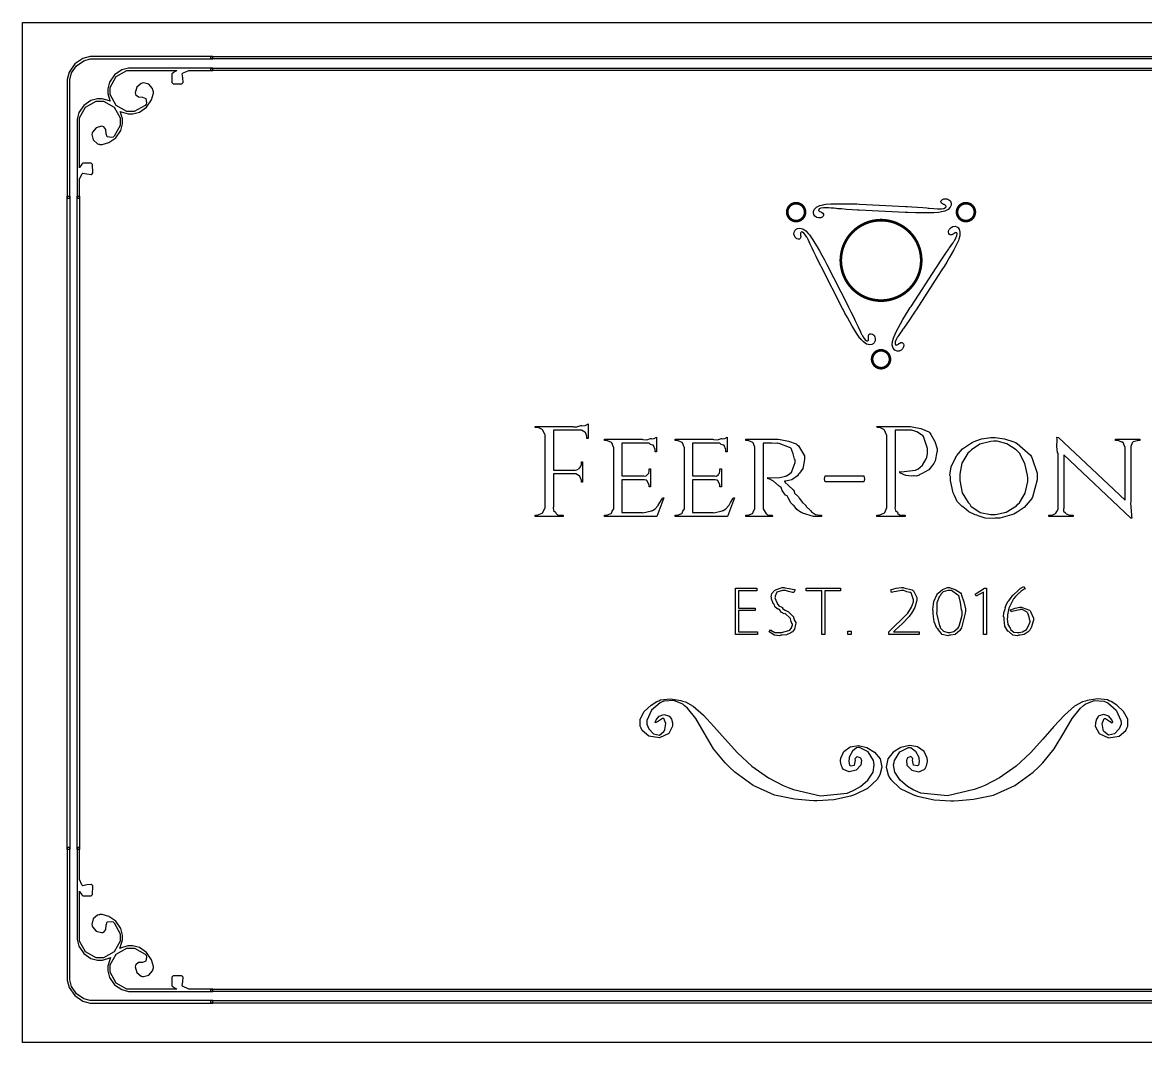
# Model space of a CAD drawing. Extents: x 0 to 3.35, y 0 to 1.99.
# Drawn here: x 0 to 2.182, y 0.005 to 1.986 of the extents above; entities that cross this region are included whole.
import ezdxf

# ---------------------------------------------------------------- set-up
doc = ezdxf.new("R2010")
doc.units = 0
doc.header["$MEASUREMENT"] = 0

# ---------------------------------------------------------------- blocks, each defined once
blk = doc.blocks.new('89OriginalLogo')
at = {"color": 0}
for points in [[(1.21501, 6.77783, 0.104166, 0.104166, 0), (1.21501, 6.76036, 0.104166, 0.104166, 0), (1.20795, 6.7079, 0.104166, 0.104166, 0), (1.18777, 6.64268, 0.104166, 0.104166, 0), (1.15582, 6.58365, 0.104166, 0.104166, 0), (1.1135, 6.53222, 0.104166, 0.104166, 0), (1.06223, 6.48981, 0.104166, 0.104166, 0), (1.00331, 6.45768, 0.104166, 0.104166, 0), (0.938206, 6.43744, 0.104166, 0.104166, 0), (0.885796, 6.43033, 0.104166, 0.104166, 0), (0.868326, 6.43033, 0.104166, 0.104166, 0), (0.850803, 6.43033, 0.104166, 0.104166, 0), (0.79834, 6.43744, 0.104166, 0.104166, 0), (0.733128, 6.45768, 0.104166, 0.104166, 0), (0.6741, 6.48981, 0.104166, 0.104166, 0), (0.622667, 6.53222, 0.104166, 0.104166, 0), (0.58024, 6.58365, 0.104166, 0.104166, 0), (0.548122, 6.64268, 0.104166, 0.104166, 0), (0.527886, 6.7079, 0.104166, 0.104166, 0), (0.520833, 6.76036, 0.104166, 0.104166, 0), (0.520833, 6.77783, 0.104166, 0.104166, 0), (0.520833, 6.79536, 0.104166, 0.104166, 0), (0.527886, 6.84782, 0.104166, 0.104166, 0), (0.548122, 6.91297, 0.104166, 0.104166, 0), (0.58024, 6.972, 0.104166, 0.104166, 0), (0.622667, 7.02344, 0.104166, 0.104166, 0), (0.6741, 7.06592, 0.104166, 0.104166, 0), (0.733128, 7.09799, 0.104166, 0.104166, 0), (0.79834, 7.11828, 0.104166, 0.104166, 0), (0.850803, 7.12532, 0.104166, 0.104166, 0), (0.868326, 7.12532, 0.104166, 0.104166, 0), (0.885796, 7.12532, 0.104166, 0.104166, 0), (0.938206, 7.11828, 0.104166, 0.104166, 0), (1.00331, 7.09799, 0.104166, 0.104166, 0), (1.06223, 7.06592, 0.104166, 0.104166, 0), (1.1135, 7.02344, 0.104166, 0.104166, 0), (1.15582, 6.972, 0.104166, 0.104166, 0), (1.18777, 6.91297, 0.104166, 0.104166, 0), (1.20795, 6.84782, 0.104166, 0.104166, 0), (1.21501, 6.79536, 0.104166, 0.104166, 0), (1.21501, 6.77783, 0.104166, 0.104166, 0)], [(7.81244, 6.77783, 0.104166, 0.104166, 0), (7.81244, 6.76036, 0.104166, 0.104166, 0), (7.80533, 6.7079, 0.104166, 0.104166, 0), (7.7851, 6.64268, 0.104166, 0.104166, 0), (7.75299, 6.58365, 0.104166, 0.104166, 0), (7.71056, 6.53222, 0.104166, 0.104166, 0), (7.65912, 6.48981, 0.104166, 0.104166, 0), (7.6001, 6.45768, 0.104166, 0.104166, 0), (7.53489, 6.43744, 0.104166, 0.104166, 0), (7.48242, 6.43033, 0.104166, 0.104166, 0), (7.46496, 6.43033, 0.104166, 0.104166, 0), (7.44743, 6.43033, 0.104166, 0.104166, 0), (7.39501, 6.43744, 0.104166, 0.104166, 0), (7.32992, 6.45768, 0.104166, 0.104166, 0), (7.271, 6.48981, 0.104166, 0.104166, 0), (7.21972, 6.53222, 0.104166, 0.104166, 0), (7.1774, 6.58365, 0.104166, 0.104166, 0), (7.14546, 6.64268, 0.104166, 0.104166, 0), (7.12528, 6.7079, 0.104166, 0.104166, 0), (7.11828, 6.76036, 0.104166, 0.104166, 0), (7.11828, 6.77783, 0.104166, 0.104166, 0), (7.11828, 6.79536, 0.104166, 0.104166, 0), (7.12528, 6.84782, 0.104166, 0.104166, 0), (7.14546, 6.91297, 0.104166, 0.104166, 0), (7.1774, 6.972, 0.104166, 0.104166, 0), (7.21972, 7.02344, 0.104166, 0.104166, 0), (7.271, 7.06592, 0.104166, 0.104166, 0), (7.32992, 7.09799, 0.104166, 0.104166, 0), (7.39501, 7.11828, 0.104166, 0.104166, 0), (7.44743, 7.12532, 0.104166, 0.104166, 0), (7.46496, 7.12532, 0.104166, 0.104166, 0), (7.48242, 7.12532, 0.104166, 0.104166, 0), (7.53489, 7.11828, 0.104166, 0.104166, 0), (7.6001, 7.09799, 0.104166, 0.104166, 0), (7.65912, 7.06592, 0.104166, 0.104166, 0), (7.71056, 7.02344, 0.104166, 0.104166, 0), (7.75299, 6.972, 0.104166, 0.104166, 0), (7.7851, 6.91297, 0.104166, 0.104166, 0), (7.80533, 6.84782, 0.104166, 0.104166, 0), (7.81244, 6.79536, 0.104166, 0.104166, 0), (7.81244, 6.77783, 0.104166, 0.104166, 0)], [(5.72911, 4.90283, 0.104166, 0.104166, 0), (5.72911, 4.8629, 0.104166, 0.104166, 0), (5.72103, 4.74306, 0.104166, 0.104166, 0), (5.69738, 4.58783, 0.104166, 0.104166, 0), (5.65886, 4.4381, 0.104166, 0.104166, 0), (5.60633, 4.29449, 0.104166, 0.104166, 0), (5.54058, 4.15793, 0.104166, 0.104166, 0), (5.46235, 4.02908, 0.104166, 0.104166, 0), (5.3724, 3.90881, 0.104166, 0.104166, 0), (5.2716, 3.79785, 0.104166, 0.104166, 0), (5.16064, 3.69706, 0.104166, 0.104166, 0), (5.04036, 3.6071, 0.104166, 0.104166, 0), (4.91151, 3.52886, 0.104166, 0.104166, 0), (4.77496, 3.46311, 0.104166, 0.104166, 0), (4.63135, 3.4106, 0.104166, 0.104166, 0), (4.48161, 3.37207, 0.104166, 0.104166, 0), (4.32639, 3.34842, 0.104166, 0.104166, 0), (4.20654, 3.34033, 0.104166, 0.104166, 0), (4.16661, 3.34033, 0.104166, 0.104166, 0), (4.12663, 3.34033, 0.104166, 0.104166, 0), (4.00678, 3.34842, 0.104166, 0.104166, 0), (3.85161, 3.37207, 0.104166, 0.104166, 0), (3.70182, 3.4106, 0.104166, 0.104166, 0), (3.55826, 3.46311, 0.104166, 0.104166, 0), (3.42165, 3.52886, 0.104166, 0.104166, 0), (3.29286, 3.6071, 0.104166, 0.104166, 0), (3.17258, 3.69706, 0.104166, 0.104166, 0), (3.06164, 3.79785, 0.104166, 0.104166, 0), (2.96083, 3.90881, 0.104166, 0.104166, 0), (2.87088, 4.02908, 0.104166, 0.104166, 0), (2.79264, 4.15793, 0.104166, 0.104166, 0), (2.72689, 4.29449, 0.104166, 0.104166, 0), (2.67437, 4.4381, 0.104166, 0.104166, 0), (2.63585, 4.58783, 0.104166, 0.104166, 0), (2.61219, 4.74306, 0.104166, 0.104166, 0), (2.60417, 4.8629, 0.104166, 0.104166, 0), (2.60417, 4.90283, 0.104166, 0.104166, 0), (2.60417, 4.94282, 0.104166, 0.104166, 0), (2.61219, 5.06267, 0.104166, 0.104166, 0), (2.63585, 5.21789, 0.104166, 0.104166, 0), (2.67437, 5.36762, 0.104166, 0.104166, 0), (2.72689, 5.51124, 0.104166, 0.104166, 0), (2.79264, 5.64779, 0.104166, 0.104166, 0), (2.87088, 5.77664, 0.104166, 0.104166, 0), (2.96083, 5.89692, 0.104166, 0.104166, 0), (3.06164, 6.00786, 0.104166, 0.104166, 0), (3.17258, 6.10867, 0.104166, 0.104166, 0), (3.29286, 6.19862, 0.104166, 0.104166, 0), (3.42165, 6.27686, 0.104166, 0.104166, 0), (3.55826, 6.34261, 0.104166, 0.104166, 0), (3.70182, 6.39513, 0.104166, 0.104166, 0), (3.85161, 6.43365, 0.104166, 0.104166, 0), (4.00678, 6.45731, 0.104166, 0.104166, 0), (4.12663, 6.46533, 0.104166, 0.104166, 0), (4.16661, 6.46533, 0.104166, 0.104166, 0), (4.20654, 6.46533, 0.104166, 0.104166, 0), (4.32639, 6.45731, 0.104166, 0.104166, 0), (4.48161, 6.43365, 0.104166, 0.104166, 0), (4.63135, 6.39513, 0.104166, 0.104166, 0), (4.77496, 6.34261, 0.104166, 0.104166, 0), (4.91151, 6.27686, 0.104166, 0.104166, 0), (5.04036, 6.19862, 0.104166, 0.104166, 0), (5.16064, 6.10867, 0.104166, 0.104166, 0), (5.2716, 6.00786, 0.104166, 0.104166, 0), (5.3724, 5.89692, 0.104166, 0.104166, 0), (5.46235, 5.77664, 0.104166, 0.104166, 0), (5.54058, 5.64779, 0.104166, 0.104166, 0), (5.60633, 5.51124, 0.104166, 0.104166, 0), (5.65886, 5.36762, 0.104166, 0.104166, 0), (5.69738, 5.21789, 0.104166, 0.104166, 0), (5.72103, 5.06267, 0.104166, 0.104166, 0), (5.72911, 4.94282, 0.104166, 0.104166, 0), (5.72911, 4.90283, 0.104166, 0.104166, 0)], [(4.51417, 1.06288, 0.104166, 0.104166, 0), (4.51417, 1.04541, 0.104166, 0.104166, 0), (4.50706, 0.992947, 0.104166, 0.104166, 0), (4.48676, 0.927735, 0.104166, 0.104166, 0), (4.45469, 0.868707, 0.104166, 0.104166, 0), (4.41222, 0.817275, 0.104166, 0.104166, 0), (4.36079, 0.774794, 0.104166, 0.104166, 0), (4.30176, 0.742731, 0.104166, 0.104166, 0), (4.23654, 0.722439, 0.104166, 0.104166, 0), (4.18408, 0.715332, 0.104166, 0.104166, 0), (4.16661, 0.715332, 0.104166, 0.104166, 0), (4.14908, 0.715332, 0.104166, 0.104166, 0), (4.09663, 0.722439, 0.104166, 0.104166, 0), (4.03147, 0.742731, 0.104166, 0.104166, 0), (3.97244, 0.774794, 0.104166, 0.104166, 0), (3.92101, 0.817275, 0.104166, 0.104166, 0), (3.87853, 0.868707, 0.104166, 0.104166, 0), (3.84646, 0.927735, 0.104166, 0.104166, 0), (3.82617, 0.992947, 0.104166, 0.104166, 0), (3.81912, 1.04541, 0.104166, 0.104166, 0), (3.81912, 1.06288, 0.104166, 0.104166, 0), (3.81912, 1.0804, 0.104166, 0.104166, 0), (3.82617, 1.13281, 0.104166, 0.104166, 0), (3.84646, 1.19792, 0.104166, 0.104166, 0), (3.87853, 1.25678, 0.104166, 0.104166, 0), (3.92101, 1.30805, 0.104166, 0.104166, 0), (3.97244, 1.35037, 0.104166, 0.104166, 0), (4.03147, 1.38232, 0.104166, 0.104166, 0), (4.09663, 1.4025, 0.104166, 0.104166, 0), (4.14908, 1.4095, 0.104166, 0.104166, 0), (4.16661, 1.4095, 0.104166, 0.104166, 0), (4.18408, 1.4095, 0.104166, 0.104166, 0), (4.23654, 1.4025, 0.104166, 0.104166, 0), (4.30176, 1.38232, 0.104166, 0.104166, 0), (4.36079, 1.35037, 0.104166, 0.104166, 0), (4.41222, 1.30805, 0.104166, 0.104166, 0), (4.45469, 1.25678, 0.104166, 0.104166, 0), (4.48676, 1.19792, 0.104166, 0.104166, 0), (4.50706, 1.13281, 0.104166, 0.104166, 0), (4.51417, 1.0804, 0.104166, 0.104166, 0), (4.51417, 1.06288, 0.104166, 0.104166, 0)]]:
    blk.add_lwpolyline(points, format="xyseb", close=True, dxfattribs=at)
for points in [[(3.31749, 6.85618), (3.25131, 6.8596), (3.05285, 6.87061), (2.83078, 6.8846), (2.63118, 6.89942), (2.48335, 6.91174), (2.43414, 6.91613), (2.40744, 6.91889), (2.32726, 6.9266), (2.22808, 6.93511), (2.14231, 6.94151), (2.09239, 6.94461), (2.07579, 6.94532), (2.04112, 6.94715), (1.93674, 6.94569), (1.83296, 6.93115), (1.76747, 6.90294), (1.74387, 6.8725), (1.74333, 6.86199), (1.74311, 6.85764), (1.75151, 6.8349), (1.7679, 6.81722), (1.77165, 6.81532), (1.79297, 6.80567), (1.85574, 6.7736), (1.90653, 6.73839), (1.93087, 6.70389), (1.93636, 6.67426), (1.93582, 6.6645), (1.93522, 6.65283), (1.92057, 6.61843), (1.88331, 6.58171), (1.82915, 6.55821), (1.77962, 6.55111), (1.76335, 6.55197), (1.73931, 6.55311), (1.66808, 6.57161), (1.59631, 6.61762), (1.55225, 6.68582), (1.53885, 6.75071), (1.53999, 6.77197), (1.54144, 6.79899), (1.57329, 6.87842), (1.65776, 6.96647), (1.78901, 7.0325), (1.91857, 7.06685), (1.96251, 7.07281), (2.0261, 7.08122), (2.21838, 7.09511), (2.54525, 7.10542), (2.92139, 7.1034), (3.22412, 7.09392), (3.32497, 7.08865), (5.11914, 6.99447), (5.18093, 6.99132), (5.36638, 6.9809), (5.5861, 6.96701), (5.79189, 6.95182), (5.94607, 6.93907), (5.99744, 6.93446), (6.0364, 6.93072), (6.21733, 6.91531), (6.36453, 6.90489), (6.38661, 6.90365), (6.41764, 6.90213), (6.51118, 6.90489), (6.60753, 6.92139), (6.67031, 6.95199), (6.69353, 6.98426), (6.69412, 6.99533), (6.69439, 7.00043), (6.69011, 7.016), (6.67475, 7.03575), (6.64654, 7.05485), (6.6149, 7.06961), (6.60411, 7.07362), (6.59093, 7.07932), (6.55268, 7.09924), (6.51867, 7.125), (6.50028, 7.15349), (6.49533, 7.17871), (6.49576, 7.18696), (6.49631, 7.19863), (6.51178, 7.23296), (6.55089, 7.26953), (6.60699, 7.29297), (6.65739, 7.30024), (6.6741, 7.29949), (6.68619, 7.29883), (6.72244, 7.29286), (6.76594, 7.27897), (6.80399, 7.25846), (6.83599, 7.23199), (6.86128, 7.20025), (6.87939, 7.16379), (6.88971, 7.12332), (6.89219, 7.09039), (6.8916, 7.07949), (6.89014, 7.05208), (6.85829, 6.97119), (6.77376, 6.88303), (6.64258, 6.81771), (6.51303, 6.78381), (6.46913, 6.77783), (6.40576, 6.76947), (6.21425, 6.75558), (5.88846, 6.74522), (5.51237, 6.74729), (5.20796, 6.75683), (5.10661, 6.76199), (3.31749, 6.85618)], [(2.87414, 3.14703), (2.90419, 3.088), (2.99388, 2.91043), (3.09278, 2.7111), (3.17964, 2.53097), (3.24262, 2.39686), (3.26329, 2.352), (3.27431, 2.32747), (3.308, 2.25412), (3.35038, 2.1639), (3.38775, 2.08649), (3.40989, 2.04183), (3.41749, 2.02701), (3.43317, 1.99604), (3.48671, 1.90614), (3.55132, 1.8234), (3.60856, 1.78082), (3.64654, 1.77556), (3.65582, 1.78033), (3.65978, 1.78222), (3.6754, 1.80078), (3.68267, 1.82433), (3.68246, 1.82867), (3.68115, 1.84147), (3.67806, 1.87999), (3.67626, 1.92219), (3.67731, 1.95643), (3.68132, 1.98372), (3.68847, 2.00521), (3.699, 2.02208), (3.713, 2.03537), (3.72613, 2.04383), (3.73079, 2.04617), (3.74126, 2.05149), (3.77854, 2.05599), (3.8291, 2.04204), (3.87657, 2.00683), (3.9075, 1.96744), (3.91499, 1.95285), (3.92589, 1.93158), (3.94521, 1.86074), (3.94097, 1.77556), (3.90392, 1.70329), (3.85476, 1.65924), (3.83583, 1.64953), (3.81164, 1.63732), (3.72667, 1.62511), (3.60796, 1.65424), (3.48503, 1.73475), (3.39046, 1.82958), (3.36333, 1.86453), (3.34532, 1.88803), (3.29368, 1.96024), (3.21625, 2.07519), (3.1326, 2.20697), (3.044, 2.35331), (2.95199, 2.51183), (2.85786, 2.68018), (2.76313, 2.85601), (2.69228, 2.9916), (2.66917, 3.037), (1.85331, 4.63781), (1.82519, 4.69299), (1.74154, 4.85867), (1.64361, 5.05578), (1.55365, 5.2416), (1.48747, 5.38178), (1.46582, 5.42865), (1.45404, 5.45464), (1.41818, 5.53239), (1.37299, 5.62836), (1.3323, 5.71262), (1.30691, 5.76411), (1.29834, 5.78114), (1.28413, 5.80881), (1.23492, 5.88829), (1.17225, 5.96332), (1.11431, 6.00228), (1.07482, 6.00624), (1.065, 6.00114), (1.06044, 5.99892), (1.04915, 5.98753), (1.03966, 5.96442), (1.03716, 5.9305), (1.04042, 5.89589), (1.04248, 5.8845), (1.04405, 5.87022), (1.0459, 5.82688), (1.04042, 5.7844), (1.0249, 5.75435), (1.00564, 5.73747), (0.998318, 5.73367), (0.987956, 5.72835), (0.950629, 5.72456), (0.899468, 5.74001), (0.851238, 5.77692), (0.819988, 5.81711), (0.8125, 5.83197), (0.801921, 5.8526), (0.783963, 5.9215), (0.789551, 6.00553), (0.826986, 6.07742), (0.875435, 6.12088), (0.894151, 6.13032), (0.918511, 6.14274), (1.00412, 6.15549), (1.12245, 6.12631), (1.24452, 6.04542), (1.33865, 5.95031), (1.36583, 5.91531), (1.38373, 5.89187), (1.43539, 5.81982), (1.51258, 5.70546), (1.59608, 5.57428), (1.68457, 5.4286), (1.77658, 5.27051), (1.87088, 5.10221), (1.96604, 4.92589), (2.03749, 4.78939), (2.06082, 4.74365), (2.87414, 3.14703)], [(6.30826, 4.61535), (6.34429, 4.6709), (6.45307, 4.83718), (6.57617, 5.02251), (6.68864, 5.18804), (6.77317, 5.3099), (6.8016, 5.35032), (6.81739, 5.37213), (6.86421, 5.43782), (6.92128, 5.51947), (6.96978, 5.59056), (6.99756, 5.63222), (7.00662, 5.64615), (7.02556, 5.67529), (7.0765, 5.76644), (7.11589, 5.86367), (7.12414, 5.93468), (7.1096, 5.97043), (7.10081, 5.97613), (7.097, 5.97846), (7.07297, 5.98221), (7.04932, 5.97683), (7.04579, 5.9745), (7.03526, 5.96707), (7.00325, 5.94521), (6.96744, 5.92264), (6.93722, 5.90642), (6.91162, 5.89615), (6.88938, 5.8916), (6.86951, 5.89225), (6.85092, 5.89779), (6.83681, 5.905), (6.83247, 5.90782), (6.82269, 5.91422), (6.8004, 5.94412), (6.78733, 5.99479), (6.79411, 6.0535), (6.81272, 6.09999), (6.82161, 6.11367), (6.83464, 6.13385), (6.88644, 6.18614), (6.96218, 6.22504), (7.04329, 6.22911), (7.10618, 6.20856), (7.12414, 6.197), (7.14675, 6.18229), (7.19976, 6.1149), (7.23367, 5.99744), (7.2251, 5.85058), (7.19006, 5.72136), (7.17329, 5.68033), (7.162, 5.6531), (7.12549, 5.57232), (7.06489, 5.44781), (6.99274, 5.3094), (6.91043, 5.15944), (6.81928, 5.00038), (6.72054, 4.83464), (6.61561, 4.66465), (6.53358, 4.5356), (6.50581, 4.49283), (5.52746, 2.98617), (5.49371, 2.93431), (5.39193, 2.77886), (5.27013, 2.59549), (5.15429, 2.42475), (5.06625, 2.29758), (5.03662, 2.25537), (5.01997, 2.23204), (4.97043, 2.16178), (4.90983, 2.07454), (4.85715, 1.99735), (4.82536, 1.94971), (4.81494, 1.93371), (4.79807, 1.90761), (4.75364, 1.82525), (4.71972, 1.7334), (4.71485, 1.66357), (4.73133, 1.62722), (4.74078, 1.62121), (4.74496, 1.61849), (4.76042, 1.61458), (4.78504, 1.618), (4.81543, 1.63282), (4.84369, 1.65294), (4.85249, 1.66037), (4.8641, 1.66894), (4.90088, 1.69211), (4.94069, 1.70882), (4.97467, 1.71067), (4.99886, 1.70242), (5.00581, 1.69786), (5.01557, 1.69151), (5.03743, 1.66097), (5.04964, 1.60872), (5.04194, 1.54833), (5.02306, 1.50108), (5.01411, 1.48703), (5.00136, 1.46761), (4.95036, 1.41775), (4.87472, 1.3807), (4.79378, 1.37723), (4.73178, 1.39735), (4.71414, 1.40869), (4.69119, 1.42361), (4.63737, 1.49143), (4.60357, 1.60861), (4.61274, 1.75499), (4.64822, 1.88428), (4.66499, 1.92535), (4.67622, 1.95258), (4.71262, 2.03326), (4.773, 2.15722), (4.84478, 2.29503), (4.92681, 2.44444), (5.01779, 2.60319), (5.1166, 2.76899), (5.22185, 2.93967), (5.30447, 3.06976), (5.33247, 3.11285), (6.30826, 4.61535)]]:
    blk.add_lwpolyline(points, close=True, dxfattribs=at)

msp = doc.modelspace()

# ---------------------------------------------------------------- linework, layer by layer
at = {"color": 7, "true_color": 0xffffff}
for points in [[(0, 1.98608), (3.34722, 1.98608), (3.34722, 0.004912), (0, 0.004912), (0, 1.98608)], [(0.091851, 1.87064), (0.091851, 1.87497), (0.095323, 1.88794), (0.104818, 1.9021), (0.118924, 1.91165), (0.131836, 1.91513), (0.136176, 1.91513), (0.369629, 1.91513), (0.369629, 1.91979), (0.136176, 1.91979), (0.131402, 1.91979), (0.117079, 1.91593), (0.101508, 1.90542), (0.090983, 1.88979), (0.087131, 1.87546), (0.087131, 1.87064), (0.087131, 1.64494), (0.091851, 1.64494), (0.091851, 1.87064)], [(0.365885, 1.91979), (2.97433, 1.91979), (2.97433, 1.91513), (0.365885, 1.91513), (0.365885, 1.91979)], [(0.11084, 1.67999), (0.111111, 1.6815), (0.115397, 1.69138), (0.115994, 1.69214), (0.117025, 1.69322), (0.125054, 1.69182), (0.133789, 1.69111), (0.135091, 1.69242), (0.136393, 1.69376), (0.136339, 1.71043), (0.135037, 1.71172), (0.133681, 1.71308), (0.117079, 1.71297), (0.115777, 1.71161), (0.115289, 1.71112), (0.111111, 1.70435), (0.11084, 1.70353), (0.11084, 1.79365), (0.11084, 1.80071), (0.122396, 1.82169), (0.143392, 1.83331), (0.15039, 1.83331), (0.157389, 1.83331), (0.178386, 1.82169), (0.189996, 1.80071), (0.189996, 1.79365), (0.189996, 1.78611), (0.178222, 1.76533), (0.176107, 1.76349), (0.173394, 1.76283), (0.16466, 1.76365), (0.162326, 1.7701), (0.161893, 1.77829), (0.157824, 1.78339), (0.156196, 1.78378), (0.153863, 1.78438), (0.143067, 1.78176), (0.135851, 1.77331), (0.135308, 1.77097), (0.134711, 1.76869), (0.13737, 1.75789), (0.145725, 1.75062), (0.148058, 1.75003), (0.148221, 1.75003), (0.150174, 1.74976), (0.15039, 1.74971), (0.15039, 1.74926), (0.154676, 1.74926), (0.167589, 1.75279), (0.18164, 1.76229), (0.191135, 1.7764), (0.194661, 1.78936), (0.194661, 1.79365), (0.194661, 1.79864), (0.190647, 1.81199), (0.189942, 1.81344), (0.191461, 1.81269), (0.205404, 1.80851), (0.210069, 1.80851), (0.214356, 1.80851), (0.227214, 1.81204), (0.241265, 1.82154), (0.25076, 1.83564), (0.254286, 1.84861), (0.254286, 1.85289), (0.253851, 1.85289), (0.253797, 1.85311), (0.253526, 1.85511), (0.253526, 1.85528), (0.252929, 1.85761), (0.245714, 1.86603), (0.234918, 1.86868), (0.232639, 1.86808), (0.230306, 1.86754), (0.221897, 1.86028), (0.219239, 1.84947), (0.219835, 1.84714), (0.220215, 1.84551), (0.225261, 1.84139), (0.233507, 1.8409), (0.239908, 1.83857), (0.240776, 1.82989), (0.240126, 1.82718), (0.238282, 1.82506), (0.217122, 1.81324), (0.210069, 1.81324), (0.203017, 1.81324), (0.182021, 1.8249), (0.170464, 1.84589), (0.170464, 1.85289), (0.170464, 1.85994), (0.182021, 1.881), (0.203017, 1.89261), (0.210069, 1.89261), (0.299968, 1.89261), (0.299154, 1.89233), (0.292318, 1.8881), (0.291829, 1.88761), (0.290474, 1.88632), (0.290419, 1.86971), (0.291775, 1.86836), (0.293078, 1.86706), (0.309679, 1.86694), (0.311035, 1.86825), (0.312338, 1.8696), (0.311632, 1.87833), (0.310221, 1.88636), (0.311307, 1.8874), (0.312067, 1.888), (0.32194, 1.89233), (0.32346, 1.89261), (0.369629, 1.89261), (0.369629, 1.89728), (0.210069, 1.89728), (0.205729, 1.89728), (0.192817, 1.89381), (0.178765, 1.88431), (0.169271, 1.87019), (0.165799, 1.85724), (0.165799, 1.85289), (0.165799, 1.84796), (0.16976, 1.83461), (0.170518, 1.8331), (0.169, 1.8339), (0.155003, 1.83797), (0.15039, 1.83797), (0.14605, 1.83797), (0.133138, 1.8345), (0.119086, 1.82501), (0.109646, 1.8109), (0.106174, 1.79799), (0.106174, 1.79365), (0.106174, 1.64494), (0.11084, 1.64494), (0.11084, 1.67999), (0.11084, 1.67999)], [(0.365885, 1.89728), (2.97433, 1.89728), (2.97433, 1.89261), (0.365885, 1.89261), (0.365885, 1.89728)], [(0.087131, 1.64868), (0.091851, 1.64868), (0.091851, 0.380129), (0.087131, 0.380129), (0.087131, 1.64868)], [(0.106174, 1.64868), (0.11084, 1.64868), (0.11084, 0.380075), (0.106174, 0.380075), (0.106174, 1.64868)], [(1.09907, 1.19908), (1.09907, 1.17803), (1.09646, 1.17803), (1.09646, 1.18172), (1.09608, 1.18237), (1.09353, 1.18981), (1.09299, 1.1904), (1.09234, 1.19013), (1.08632, 1.19409), (1.08431, 1.19409), (1.03157, 1.19409), (1.03157, 1.11684), (1.07368, 1.11684), (1.07368, 1.11684), (1.07709, 1.11705), (1.08154, 1.11998), (1.08214, 1.12053), (1.08214, 1.12053), (1.08436, 1.12308), (1.08583, 1.12753), (1.08583, 1.12899), (1.08583, 1.13268), (1.08822, 1.13268), (1.08822, 1.09318), (1.08583, 1.09318), (1.08583, 1.09709), (1.08518, 1.09785), (1.0829, 1.10501), (1.08236, 1.10555), (1.08143, 1.10539), (1.07492, 1.10924), (1.07411, 1.10924), (1.03157, 1.10924), (1.03157, 1.04501), (1.03087, 1.04376), (1.03157, 1.03844), (1.03537, 1.0347), (1.03613, 1.03394), (1.03592, 1.03318), (1.03966, 1.02965), (1.04546, 1.02938), (1.04742, 1.02938), (1.05067, 1.02938), (1.05067, 1.02678), (0.995985, 1.02678), (0.995985, 1.02938), (0.99924, 1.02938), (0.999946, 1.02916), (1.00955, 1.03318), (1.01031, 1.03394), (1.01096, 1.0341), (1.01525, 1.04392), (1.0153, 1.04501), (1.0153, 1.18498), (1.01476, 1.18558), (1.01112, 1.19453), (1.01031, 1.19518), (1.00939, 1.19572), (1.00174, 1.1993), (0.99924, 1.1993), (0.996203, 1.1993), (0.995985, 1.20169), (1.06934, 1.20169), (1.07015, 1.20104), (1.07666, 1.20104), (1.08453, 1.20299), (1.08605, 1.20321), (1.08691, 1.20267), (1.09288, 1.20353), (1.09842, 1.20603), (1.09907, 1.20625), (1.09907, 1.19908)], [(1.77681, 1.15351), (1.77621, 1.15156), (1.773, 1.13469), (1.77225, 1.13311), (1.77067, 1.12942), (1.76058, 1.11689), (1.74681, 1.10957), (1.74338, 1.10837), (1.74214, 1.10707), (1.73639, 1.1049), (1.73215, 1.10577), (1.73079, 1.10577), (1.72803, 1.10501), (1.7161, 1.10604), (1.70594, 1.11065), (1.7041, 1.11163), (1.7041, 1.11402), (1.70682, 1.11304), (1.73514, 1.11662), (1.73774, 1.11792), (1.73926, 1.11846), (1.74821, 1.12628), (1.75575, 1.13832), (1.75662, 1.14092), (1.75683, 1.14158), (1.75814, 1.14825), (1.75814, 1.15047), (1.75814, 1.15047), (1.75814, 1.15471), (1.75814, 1.15612), (1.75786, 1.15867), (1.75022, 1.18216), (1.74881, 1.18389), (1.74681, 1.1853), (1.73747, 1.19116), (1.72754, 1.19431), (1.72428, 1.19431), (1.69564, 1.19431), (1.69564, 1.04501), (1.69499, 1.0437), (1.69581, 1.03844), (1.69965, 1.0347), (1.70042, 1.03394), (1.70019, 1.03318), (1.70372, 1.02965), (1.70953, 1.02938), (1.71149, 1.02938), (1.71474, 1.02938), (1.71474, 1.02678), (1.66004, 1.02678), (1.66004, 1.02938), (1.66331, 1.02938), (1.66401, 1.02916), (1.67361, 1.03318), (1.67438, 1.03394), (1.67503, 1.0341), (1.67931, 1.04392), (1.67936, 1.04501), (1.67936, 1.18476), (1.67865, 1.18541), (1.67469, 1.19453), (1.67393, 1.19518), (1.67312, 1.19572), (1.66575, 1.1993), (1.66331, 1.1993), (1.66026, 1.1993), (1.66004, 1.20169), (1.72537, 1.20169), (1.7284, 1.20104), (1.74528, 1.19746), (1.76064, 1.19106), (1.76292, 1.18888), (1.76465, 1.18601), (1.77246, 1.1725), (1.77681, 1.15829), (1.77681, 1.15351)], [(1.13417, 1.02938), (1.13487, 1.02916), (1.14366, 1.03247), (1.14437, 1.03307), (1.14437, 1.03307), (1.14578, 1.03665), (1.14865, 1.0417), (1.14871, 1.04262), (1.14871, 1.16133), (1.14838, 1.16143), (1.14507, 1.16984), (1.14437, 1.17044), (1.14274, 1.17066), (1.13802, 1.17277), (1.13509, 1.17435), (1.13417, 1.17435), (1.1307, 1.17435), (1.1307, 1.17673), (1.20383, 1.17673), (1.20524, 1.17581), (1.21289, 1.17576), (1.22032, 1.17803), (1.22163, 1.17825), (1.22217, 1.1776), (1.22711, 1.17809), (1.23139, 1.18069), (1.23182, 1.18086), (1.23182, 1.15221), (1.229, 1.15243), (1.229, 1.15633), (1.2289, 1.15682), (1.22607, 1.16463), (1.22553, 1.16523), (1.22439, 1.16485), (1.22005, 1.16632), (1.21728, 1.16892), (1.21642, 1.16892), (1.16455, 1.16892), (1.16455, 1.10555), (1.2073, 1.10555), (1.20736, 1.10523), (1.21077, 1.10512), (1.21446, 1.1081), (1.2149, 1.10859), (1.2149, 1.10859), (1.21674, 1.11043), (1.2175, 1.11461), (1.2175, 1.11597), (1.2175, 1.11922), (1.22032, 1.11922), (1.22032, 1.08428), (1.2175, 1.08428), (1.2175, 1.08754), (1.21723, 1.0883), (1.21316, 1.09665), (1.21229, 1.09709), (1.21121, 1.09714), (1.20833, 1.09796), (1.20795, 1.09796), (1.16455, 1.09796), (1.16455, 1.03459), (1.20383, 1.03459), (1.20546, 1.03394), (1.22184, 1.03784), (1.22314, 1.03849), (1.22369, 1.03822), (1.2289, 1.04148), (1.23438, 1.04717), (1.23508, 1.04804), (1.23519, 1.04837), (1.23834, 1.05347), (1.24278, 1.06106), (1.24354, 1.06258), (1.24593, 1.06258), (1.23226, 1.02678), (1.1307, 1.02678), (1.1307, 1.02938), (1.13417, 1.02938)], [(1.27154, 1.02938), (1.27224, 1.02916), (1.28103, 1.03247), (1.28174, 1.03307), (1.28174, 1.03307), (1.28315, 1.03665), (1.28603, 1.0417), (1.28608, 1.04262), (1.28608, 1.16133), (1.28575, 1.16143), (1.28244, 1.16984), (1.28174, 1.17044), (1.28011, 1.17066), (1.27539, 1.17277), (1.27246, 1.17435), (1.27154, 1.17435), (1.26807, 1.17435), (1.26807, 1.17673), (1.3412, 1.17673), (1.34261, 1.17581), (1.35026, 1.17576), (1.35769, 1.17803), (1.359, 1.17825), (1.35954, 1.1776), (1.36448, 1.17809), (1.36876, 1.18069), (1.36919, 1.18086), (1.36919, 1.15221), (1.36637, 1.15243), (1.36637, 1.15633), (1.36627, 1.15682), (1.36344, 1.16463), (1.3629, 1.16523), (1.36176, 1.16485), (1.35742, 1.16632), (1.35466, 1.16892), (1.35379, 1.16892), (1.30192, 1.16892), (1.30192, 1.10555), (1.34467, 1.10555), (1.34473, 1.10523), (1.34814, 1.10512), (1.35183, 1.1081), (1.35227, 1.10859), (1.35227, 1.10859), (1.35411, 1.11043), (1.35487, 1.11461), (1.35487, 1.11597), (1.35487, 1.11922), (1.35769, 1.11922), (1.35769, 1.08428), (1.35487, 1.08428), (1.35487, 1.08754), (1.3546, 1.0883), (1.35053, 1.09665), (1.34966, 1.09709), (1.34858, 1.09714), (1.3457, 1.09796), (1.34532, 1.09796), (1.30192, 1.09796), (1.30192, 1.03459), (1.3412, 1.03459), (1.34283, 1.03394), (1.35921, 1.03784), (1.36051, 1.03849), (1.36106, 1.03822), (1.36627, 1.04148), (1.37174, 1.04717), (1.37245, 1.04804), (1.37256, 1.04837), (1.37571, 1.05347), (1.38015, 1.06106), (1.38091, 1.06258), (1.3833, 1.06258), (1.36963, 1.02678), (1.26807, 1.02678), (1.26807, 1.02938), (1.27154, 1.02938)], [(1.84472, 1.17022), (1.84685, 1.17152), (1.86333, 1.17717), (1.88108, 1.1802), (1.88704, 1.1802), (1.88976, 1.18015), (1.9075, 1.17766), (1.92617, 1.1719), (1.92936, 1.17022), (1.93257, 1.16822), (1.95806, 1.14548), (1.95996, 1.14244), (1.96158, 1.13908), (1.97146, 1.11103), (1.97146, 1.10165), (1.9714, 1.09747), (1.96186, 1.0641), (1.95996, 1.06106), (1.95779, 1.05754), (1.94624, 1.04425), (1.93257, 1.03475), (1.92936, 1.03307), (1.92617, 1.03095), (1.89893, 1.0233), (1.88986, 1.0233), (1.88629, 1.02244), (1.8705, 1.02347), (1.85667, 1.02802), (1.85406, 1.02895), (1.85081, 1.02976), (1.8386, 1.03562), (1.82921, 1.04332), (1.82736, 1.04501), (1.82471, 1.04636), (1.81603, 1.0558), (1.81044, 1.06752), (1.80935, 1.06996), (1.80783, 1.07229), (1.80285, 1.09644), (1.80285, 1.10447), (1.80176, 1.10712), (1.80404, 1.12291), (1.81222, 1.13946), (1.81413, 1.14244), (1.81515, 1.1451), (1.82611, 1.15785), (1.84147, 1.16859), (1.84472, 1.17022)], [(2.16661, 1.17435), (2.16558, 1.17364), (2.15771, 1.17131), (2.15707, 1.17066), (2.15593, 1.16962), (2.15294, 1.16263), (2.15294, 1.16176), (2.15294, 1.0552), (2.15283, 1.05276), (2.15435, 1.03003), (2.15468, 1.02786), (2.15533, 1.0233), (2.15294, 1.0233), (2.02294, 1.14657), (2.02294, 1.04218), (2.02225, 1.04142), (2.02262, 1.03703), (2.02621, 1.03372), (2.02686, 1.03307), (2.0275, 1.03193), (2.03435, 1.02938), (2.03662, 1.02938), (2.04096, 1.02938), (2.04096, 1.02678), (1.99365, 1.02678), (1.99365, 1.02938), (1.99799, 1.02938), (1.99799, 1.02938), (2.00151, 1.02998), (2.00689, 1.03247), (2.00754, 1.03307), (2.00749, 1.03318), (2.0095, 1.03643), (2.01167, 1.04077), (2.01167, 1.04218), (2.01167, 1.14917), (2.01058, 1.1508), (2.0096, 1.1623), (2.01019, 1.17456), (2.00993, 1.17652), (2.0095, 1.18042), (2.01232, 1.1802), (2.14187, 1.05803), (2.14187, 1.16176), (2.14144, 1.16181), (2.13797, 1.17006), (2.13732, 1.17066), (2.13574, 1.17082), (2.13129, 1.17283), (2.12879, 1.17435), (2.12799, 1.17435), (2.12364, 1.17435), (2.12364, 1.17673), (2.17096, 1.17673), (2.17096, 1.17435), (2.16661, 1.17435)], [(1.45231, 1.16892), (1.43907, 1.16892), (1.43907, 1.04283), (1.43864, 1.04137), (1.44487, 1.03177), (1.44601, 1.03112), (1.44596, 1.03106), (1.44781, 1.02927), (1.45182, 1.02938), (1.45318, 1.02938), (1.45643, 1.02938), (1.45687, 1.02678), (1.40543, 1.02678), (1.40543, 1.02938), (1.4089, 1.02938), (1.40961, 1.02916), (1.41818, 1.03247), (1.41889, 1.03307), (1.41889, 1.03307), (1.42031, 1.03665), (1.42301, 1.04115), (1.42301, 1.04262), (1.42301, 1.16133), (1.42269, 1.16143), (1.41954, 1.16984), (1.41889, 1.17044), (1.41726, 1.17066), (1.41265, 1.17277), (1.40983, 1.17435), (1.4089, 1.17435), (1.40543, 1.17435), (1.40543, 1.17673), (1.46838, 1.17673), (1.47168, 1.17581), (1.48839, 1.17266), (1.50299, 1.16773), (1.50526, 1.16588), (1.50732, 1.16409), (1.51893, 1.14429), (1.51893, 1.13767), (1.51872, 1.13366), (1.51585, 1.12004), (1.50971, 1.11054), (1.50786, 1.10859), (1.50564, 1.10561), (1.49485, 1.09779), (1.48292, 1.09524), (1.48008, 1.09492), (1.48101, 1.09329), (1.48822, 1.08678), (1.49735, 1.07826), (1.49918, 1.0756), (1.49886, 1.07544), (1.49994, 1.07197), (1.50635, 1.06638), (1.50786, 1.06454), (1.5089, 1.06188), (1.51525, 1.05347), (1.52126, 1.04842), (1.52219, 1.04739), (1.52262, 1.04582), (1.53049, 1.0386), (1.53108, 1.03806), (1.53256, 1.03567), (1.54085, 1.03014), (1.54949, 1.02938), (1.55236, 1.02938), (1.55236, 1.02678), (1.54454, 1.02678), (1.53678, 1.02678), (1.51535, 1.03329), (1.51351, 1.03459), (1.51118, 1.03491), (1.50407, 1.03996), (1.49924, 1.04728), (1.4981, 1.04869), (1.49724, 1.04848), (1.49294, 1.05325), (1.48714, 1.06388), (1.48529, 1.06649), (1.48258, 1.06812), (1.47553, 1.07696), (1.47368, 1.08287), (1.47358, 1.08298), (1.47026, 1.08575), (1.45882, 1.09546), (1.45085, 1.09969), (1.44819, 1.09969), (1.44819, 1.1023), (1.45296, 1.10181), (1.47151, 1.1023), (1.48253, 1.10485), (1.48356, 1.10533), (1.48421, 1.10528), (1.48942, 1.10848), (1.49431, 1.11347), (1.49485, 1.11423), (1.49533, 1.11559), (1.50092, 1.13121), (1.50092, 1.13637), (1.49989, 1.13789), (1.49713, 1.14825), (1.49333, 1.15845), (1.49181, 1.15981), (1.49007, 1.16051), (1.47021, 1.16859), (1.46772, 1.1687), (1.46604, 1.16849), (1.45574, 1.16892), (1.45231, 1.16892)], [(1.84017, 1.05065), (1.84261, 1.04652), (1.86025, 1.03443), (1.88032, 1.03068), (1.88704, 1.03068), (1.89057, 1.03036), (1.91103, 1.03518), (1.93078, 1.04734), (1.93392, 1.05065), (1.93668, 1.05314), (1.9476, 1.07219), (1.95301, 1.09448), (1.95301, 1.10186), (1.95215, 1.10664), (1.94694, 1.12953), (1.93707, 1.14961), (1.93392, 1.15286), (1.93033, 1.15612), (1.91211, 1.16773), (1.89328, 1.17283), (1.88704, 1.17283), (1.88124, 1.17223), (1.8596, 1.16697), (1.84332, 1.15623), (1.84017, 1.15286), (1.83632, 1.1495), (1.82493, 1.13013), (1.82129, 1.10897), (1.82129, 1.10186), (1.82101, 1.09622), (1.82557, 1.07273), (1.83703, 1.05401), (1.84017, 1.05065)], [(1.55794, 1.09969), (1.55946, 1.10533), (1.63456, 1.10533), (1.63607, 1.09969), (1.63456, 1.09405), (1.55946, 1.09405), (1.55794, 1.09969)], [(1.38493, 0.797392), (1.38493, 0.887236), (1.42681, 0.887236), (1.42681, 0.882028), (1.391, 0.882028), (1.391, 0.848825), (1.42333, 0.848825), (1.42333, 0.843833), (1.391, 0.843833), (1.391, 0.8026), (1.42811, 0.8026), (1.42811, 0.797392), (1.38493, 0.797392)], [(1.49858, 0.879207), (1.49599, 0.878881), (1.48785, 0.880617), (1.48221, 0.883112), (1.48036, 0.883112), (1.47661, 0.88295), (1.4655, 0.879478), (1.46213, 0.872154), (1.46213, 0.869658), (1.46169, 0.868464), (1.46556, 0.859458), (1.46625, 0.85859), (1.46615, 0.857343), (1.46963, 0.853165), (1.47526, 0.850343), (1.47624, 0.849693), (1.47678, 0.848174), (1.48144, 0.844376), (1.48699, 0.842368), (1.48796, 0.841663), (1.48872, 0.840794), (1.49744, 0.832657), (1.49815, 0.831681), (1.49772, 0.830215), (1.49957, 0.82479), (1.50228, 0.820558), (1.50228, 0.819093), (1.50196, 0.816544), (1.49989, 0.808026), (1.49593, 0.80271), (1.49468, 0.801732), (1.49257, 0.800431), (1.48432, 0.79685), (1.47612, 0.795874), (1.47342, 0.795874), (1.47097, 0.794843), (1.46061, 0.79609), (1.45199, 0.801678), (1.45042, 0.802818), (1.45344, 0.807375), (1.4541, 0.805531), (1.46164, 0.801569), (1.47026, 0.801299), (1.47319, 0.801299), (1.47483, 0.800974), (1.48893, 0.804933), (1.4899, 0.805639), (1.49046, 0.805747), (1.49365, 0.810033), (1.49576, 0.816218), (1.49576, 0.818225), (1.49485, 0.818606), (1.49333, 0.822838), (1.49229, 0.828046), (1.49164, 0.82886), (1.4904, 0.829456), (1.48242, 0.837322), (1.48144, 0.837974), (1.47976, 0.837649), (1.47407, 0.840578), (1.47049, 0.845732), (1.46951, 0.846438), (1.46772, 0.846546), (1.46251, 0.850235), (1.46018, 0.855661), (1.45953, 0.856637), (1.45861, 0.857343), (1.4554, 0.866457), (1.4554, 0.86944), (1.45449, 0.870581), (1.45546, 0.87709), (1.46083, 0.882679), (1.46192, 0.883547), (1.46262, 0.884197), (1.47558, 0.888756), (1.47993, 0.888756), (1.48107, 0.888104), (1.48964, 0.886639), (1.49914, 0.884957), (1.50076, 0.884197), (1.49858, 0.879207)], [(1.55268, 0.882028), (1.52229, 0.882028), (1.52229, 0.887236), (1.58914, 0.887236), (1.58914, 0.882028), (1.55875, 0.882028), (1.55875, 0.797392), (1.55268, 0.797392), (1.55268, 0.882028)], [(1.68283, 0.797392), (1.68283, 0.802383), (1.68571, 0.805042), (1.7156, 0.834231), (1.71778, 0.836889), (1.71978, 0.838625), (1.72738, 0.850343), (1.73101, 0.860597), (1.73101, 0.864015), (1.73085, 0.864938), (1.72646, 0.878339), (1.72558, 0.878989), (1.72385, 0.878664), (1.71778, 0.880563), (1.71192, 0.883112), (1.70996, 0.883112), (1.70751, 0.88295), (1.69032, 0.879857), (1.68847, 0.879207), (1.68696, 0.884415), (1.68793, 0.884849), (1.69743, 0.887236), (1.70747, 0.888756), (1.71083, 0.888756), (1.71203, 0.888104), (1.72868, 0.884089), (1.72993, 0.883112), (1.73112, 0.881974), (1.73753, 0.869169), (1.73753, 0.864883), (1.73682, 0.861792), (1.7334, 0.849964), (1.72721, 0.83895), (1.72515, 0.836237), (1.72228, 0.832657), (1.70947, 0.818443), (1.69558, 0.805531), (1.69217, 0.8026), (1.74229, 0.8026), (1.74229, 0.797392), (1.68283, 0.797392)], [(1.80072, 0.795874), (1.79753, 0.794951), (1.7864, 0.797501), (1.77957, 0.806399), (1.77815, 0.80846), (1.77632, 0.809654), (1.77106, 0.821915), (1.76947, 0.837378), (1.76947, 0.842531), (1.76861, 0.845894), (1.77024, 0.861411), (1.77632, 0.874378), (1.77772, 0.876385), (1.77869, 0.877688), (1.787, 0.884469), (1.79725, 0.888756), (1.80072, 0.888756), (1.80203, 0.888104), (1.81207, 0.884686), (1.82215, 0.878447), (1.82351, 0.876385), (1.82417, 0.873564), (1.82861, 0.860651), (1.83176, 0.847089), (1.83176, 0.842531), (1.83149, 0.838679), (1.82449, 0.810576), (1.82308, 0.80846), (1.82096, 0.805476), (1.81222, 0.797664), (1.8036, 0.795874), (1.80072, 0.795874)], [(1.7825, 0.872479), (1.78065, 0.870254), (1.77647, 0.858915), (1.77599, 0.846492), (1.77599, 0.842314), (1.77576, 0.838842), (1.78142, 0.813994), (1.7825, 0.812149), (1.78282, 0.810304), (1.78922, 0.803903), (1.79785, 0.801299), (1.80072, 0.801299), (1.80149, 0.800974), (1.80925, 0.803524), (1.81765, 0.810358), (1.81874, 0.812149), (1.8195, 0.813885), (1.82525, 0.835207), (1.82525, 0.842314), (1.82437, 0.845299), (1.82232, 0.859242), (1.81982, 0.870743), (1.81874, 0.872479), (1.81733, 0.873781), (1.80485, 0.883112), (1.80072, 0.883112), (1.79769, 0.88295), (1.78868, 0.880183), (1.78358, 0.874269), (1.7825, 0.872479)], [(1.87283, 0.887236), (1.87283, 0.797392), (1.86675, 0.797392), (1.86675, 0.87964), (1.85243, 0.872044), (1.85047, 0.875951), (1.86893, 0.887236), (1.87283, 0.887236)], [(1.91331, 0.830813), (1.91308, 0.827774), (1.9145, 0.816761), (1.91851, 0.809436), (1.9196, 0.808243), (1.91982, 0.806453), (1.92557, 0.801678), (1.93294, 0.801299), (1.93544, 0.801299), (1.93614, 0.800974), (1.94287, 0.802492), (1.95025, 0.80694), (1.95128, 0.808026), (1.95122, 0.808297), (1.95437, 0.814265), (1.95757, 0.821807), (1.95757, 0.824301), (1.95714, 0.824844), (1.95562, 0.831301), (1.95324, 0.838733), (1.95236, 0.83971), (1.9515, 0.840686), (1.94189, 0.845786), (1.93869, 0.845786), (1.93722, 0.845244), (1.92219, 0.841989), (1.92068, 0.841229), (1.91894, 0.845135), (1.92003, 0.845569), (1.92871, 0.848607), (1.93767, 0.850778), (1.94065, 0.850778), (1.94228, 0.849801), (1.95654, 0.844647), (1.95757, 0.843399), (1.95817, 0.841826), (1.96386, 0.82886), (1.96386, 0.824519), (1.96289, 0.821535), (1.96035, 0.812094), (1.95697, 0.805801), (1.95562, 0.804336), (1.954, 0.802383), (1.94624, 0.797175), (1.93842, 0.795874), (1.93587, 0.795874), (1.93317, 0.794951), (1.92361, 0.796144), (1.91743, 0.801842), (1.91612, 0.803035), (1.91411, 0.803957), (1.90842, 0.813397), (1.90679, 0.826472), (1.90679, 0.830813), (1.90593, 0.831897), (1.90614, 0.839222), (1.90896, 0.847197), (1.9094, 0.848607), (1.90881, 0.849258), (1.91075, 0.855226), (1.9151, 0.861954), (1.91569, 0.862931), (1.91585, 0.863093), (1.91922, 0.867487), (1.92404, 0.87351), (1.92503, 0.874432), (1.92594, 0.874813), (1.93431, 0.882842), (1.935, 0.883329), (1.93485, 0.883547), (1.93821, 0.886422), (1.94401, 0.88984), (1.94499, 0.890492), (1.9476, 0.886368), (1.94575, 0.885175), (1.94026, 0.881322), (1.93674, 0.878447), (1.93587, 0.877688), (1.93419, 0.876168), (1.92925, 0.87134), (1.92617, 0.867596), (1.92524, 0.866403), (1.92318, 0.862931), (1.91618, 0.848662), (1.91331, 0.835315), (1.91331, 0.830813)], [(1.60319, 0.797392), (1.60319, 0.804119), (1.60992, 0.804119), (1.60992, 0.797392), (1.60319, 0.797392)], [(1.20171, 0.615372), (1.20009, 0.619224), (1.20009, 0.632733), (1.20795, 0.648032), (1.2213, 0.660349), (1.23215, 0.667075), (1.236, 0.668703), (1.23958, 0.670276), (1.25906, 0.672121), (1.27875, 0.668921), (1.28244, 0.667889), (1.28787, 0.666425), (1.30317, 0.657961), (1.32308, 0.641033), (1.34332, 0.619007), (1.36496, 0.593887), (1.38911, 0.567521), (1.41683, 0.541913), (1.44933, 0.51891), (1.47775, 0.504153), (1.48768, 0.500462), (1.4981, 0.496611), (1.55018, 0.48435), (1.60221, 0.489124), (1.61257, 0.493736), (1.61654, 0.495526), (1.62788, 0.502199), (1.64236, 0.514351), (1.65229, 0.529922), (1.65479, 0.544137), (1.65397, 0.548532), (1.65321, 0.552383), (1.64264, 0.569636), (1.62619, 0.578208), (1.62256, 0.577611), (1.62044, 0.577286), (1.61225, 0.570558), (1.60678, 0.560522), (1.60607, 0.558568), (1.60579, 0.557918), (1.60525, 0.550756), (1.60688, 0.543649), (1.60775, 0.542997), (1.6091, 0.542075), (1.61632, 0.54354), (1.61828, 0.553143), (1.61768, 0.555747), (1.61746, 0.556669), (1.62158, 0.560522), (1.6281, 0.557538), (1.62879, 0.556128), (1.63004, 0.553632), (1.62879, 0.54354), (1.61947, 0.533829), (1.60585, 0.530736), (1.59521, 0.535349), (1.59321, 0.538007), (1.59315, 0.538115), (1.59082, 0.542456), (1.58908, 0.550485), (1.58931, 0.552383), (1.58979, 0.556886), (1.59571, 0.569853), (1.60813, 0.579293), (1.62397, 0.581735), (1.64057, 0.577992), (1.65543, 0.569093), (1.6659, 0.55591), (1.66932, 0.539417), (1.66569, 0.524606), (1.66325, 0.520428), (1.66037, 0.515654), (1.64187, 0.498401), (1.61908, 0.487171), (1.6141, 0.485381), (1.60835, 0.483374), (1.57622, 0.476267), (1.54357, 0.474096), (1.5376, 0.474476), (1.5281, 0.475181), (1.49963, 0.477568), (1.46094, 0.485381), (1.41954, 0.504099), (1.38395, 0.529976), (1.37337, 0.53996), (1.36491, 0.547935), (1.34267, 0.575279), (1.324, 0.606421), (1.30811, 0.634253), (1.29205, 0.654054), (1.2857, 0.659372), (1.28266, 0.661867), (1.26535, 0.669137), (1.24669, 0.668215), (1.243, 0.666588), (1.23899, 0.664851), (1.22228, 0.65069), (1.21322, 0.630617), (1.21305, 0.625951), (1.21294, 0.623131), (1.21663, 0.614342), (1.22591, 0.604629), (1.23741, 0.602079), (1.24626, 0.608915), (1.24767, 0.6119), (1.24805, 0.612768), (1.24989, 0.624432), (1.24604, 0.634361), (1.24485, 0.634307), (1.24306, 0.634143), (1.23541, 0.629369), (1.23003, 0.625843), (1.22944, 0.626276), (1.22895, 0.627036), (1.23074, 0.631431), (1.23671, 0.638538), (1.2462, 0.642282), (1.25591, 0.639243), (1.25825, 0.637182), (1.2583, 0.637128), (1.26063, 0.633221), (1.26291, 0.626114), (1.26297, 0.624432), (1.26302, 0.619604), (1.25543, 0.604847), (1.2373, 0.596383), (1.21669, 0.599693), (1.20367, 0.610706), (1.20171, 0.615372)], [(2.11778, 0.626276), (2.11822, 0.627036), (2.11643, 0.631431), (2.11046, 0.638538), (2.10097, 0.642282), (2.09125, 0.639243), (2.08897, 0.637182), (2.08886, 0.637128), (2.08653, 0.633221), (2.08425, 0.626114), (2.08425, 0.624432), (2.08415, 0.619604), (2.09174, 0.604847), (2.10986, 0.596383), (2.13049, 0.599693), (2.1435, 0.610706), (2.14551, 0.615372), (2.14714, 0.619169), (2.14708, 0.632733), (2.13921, 0.648032), (2.12588, 0.660349), (2.11501, 0.667075), (2.11122, 0.668703), (2.10764, 0.670276), (2.08811, 0.672121), (2.06842, 0.668921), (2.06478, 0.667889), (2.05931, 0.666425), (2.044, 0.657961), (2.02408, 0.641033), (2.00385, 0.619007), (1.98221, 0.593887), (1.95806, 0.567521), (1.93033, 0.541913), (1.89785, 0.51891), (1.86942, 0.504153), (1.85954, 0.500462), (1.84907, 0.496611), (1.79699, 0.48435), (1.74501, 0.489124), (1.73465, 0.493736), (1.73063, 0.495526), (1.71929, 0.502199), (1.70481, 0.514351), (1.69487, 0.529922), (1.69243, 0.544137), (1.69325, 0.548532), (1.69396, 0.552383), (1.70454, 0.569636), (1.72097, 0.578208), (1.72467, 0.577611), (1.72672, 0.577286), (1.73492, 0.570558), (1.74046, 0.560522), (1.74115, 0.558568), (1.74137, 0.557918), (1.74192, 0.550756), (1.74035, 0.543649), (1.73947, 0.542997), (1.73807, 0.542075), (1.73085, 0.54354), (1.72894, 0.553143), (1.72954, 0.555747), (1.72971, 0.556669), (1.72558, 0.560522), (1.71907, 0.557538), (1.71838, 0.556128), (1.71707, 0.553632), (1.71832, 0.54354), (1.72771, 0.533829), (1.74132, 0.530736), (1.75196, 0.535349), (1.75401, 0.538007), (1.75401, 0.538115), (1.75635, 0.542456), (1.75814, 0.550485), (1.75792, 0.552383), (1.75737, 0.556886), (1.75146, 0.569853), (1.73904, 0.579293), (1.72319, 0.581735), (1.7066, 0.577992), (1.69174, 0.569093), (1.68126, 0.55591), (1.67785, 0.539417), (1.68147, 0.524606), (1.68397, 0.520428), (1.68679, 0.515654), (1.70529, 0.498401), (1.72814, 0.487171), (1.73313, 0.485381), (1.73882, 0.483374), (1.77089, 0.476267), (1.8036, 0.474096), (1.80963, 0.474476), (1.81907, 0.475181), (1.84754, 0.477568), (1.88618, 0.485381), (1.92763, 0.504099), (1.96326, 0.529976), (1.97385, 0.53996), (1.98232, 0.547935), (2.0045, 0.575279), (2.02317, 0.606421), (2.03907, 0.634253), (2.05512, 0.654054), (2.06153, 0.659372), (2.06451, 0.661867), (2.08182, 0.669137), (2.10047, 0.668215), (2.10422, 0.666588), (2.10818, 0.664851), (2.12489, 0.65069), (2.13396, 0.630617), (2.13417, 0.625951), (2.13422, 0.623131), (2.13053, 0.614342), (2.12125, 0.604629), (2.10975, 0.602079), (2.10097, 0.608915), (2.09956, 0.6119), (2.09912, 0.612768), (2.09722, 0.624432), (2.10113, 0.634415), (2.10238, 0.634361), (2.10417, 0.634197), (2.11176, 0.629369), (2.11714, 0.625843), (2.11778, 0.626276)], [(0.136176, 0.086292), (0.131836, 0.086292), (0.118924, 0.089818), (0.104818, 0.099367), (0.095323, 0.113527), (0.091851, 0.126494), (0.091851, 0.13078), (0.091851, 0.383872), (0.087131, 0.383872), (0.087131, 0.13078), (0.087131, 0.126006), (0.090983, 0.111683), (0.101508, 0.096058), (0.117079, 0.085533), (0.131402, 0.081626), (0.136176, 0.081626), (0.369629, 0.081626), (0.369629, 0.086292), (0.136176, 0.086292)], [(0.323514, 0.108862), (0.321994, 0.109133), (0.312067, 0.113419), (0.311307, 0.114016), (0.310221, 0.115101), (0.311632, 0.12313), (0.312338, 0.131865), (0.311035, 0.133167), (0.309679, 0.134523), (0.293078, 0.134469), (0.291775, 0.133113), (0.290419, 0.131811), (0.290474, 0.115155), (0.291829, 0.113799), (0.292318, 0.11331), (0.299154, 0.109187), (0.299968, 0.108862), (0.210069, 0.108862), (0.203017, 0.108862), (0.182021, 0.120526), (0.170464, 0.141522), (0.170464, 0.148521), (0.170464, 0.155574), (0.182021, 0.176624), (0.203017, 0.188235), (0.210069, 0.188235), (0.217557, 0.188235), (0.238282, 0.176461), (0.240126, 0.174292), (0.240776, 0.171633), (0.239963, 0.162899), (0.233507, 0.160565), (0.225315, 0.160076), (0.220215, 0.156008), (0.219835, 0.154326), (0.219239, 0.151993), (0.221897, 0.141197), (0.230306, 0.133981), (0.232639, 0.133384), (0.234918, 0.132842), (0.245714, 0.135446), (0.252929, 0.143856), (0.253526, 0.146188), (0.253526, 0.146406), (0.253797, 0.148358), (0.253851, 0.148521), (0.254286, 0.148521), (0.254286, 0.152861), (0.25076, 0.165828), (0.241265, 0.179933), (0.227214, 0.189428), (0.214356, 0.1929), (0.210069, 0.1929), (0.204807, 0.1929), (0.190647, 0.188506), (0.189128, 0.187638), (0.189996, 0.189265), (0.194661, 0.204131), (0.194661, 0.209068), (0.194661, 0.213408), (0.191135, 0.226375), (0.18164, 0.240481), (0.167589, 0.249975), (0.154676, 0.253447), (0.15039, 0.253447), (0.15039, 0.252958), (0.150174, 0.252958), (0.148221, 0.252688), (0.148058, 0.252633), (0.145725, 0.25209), (0.137316, 0.244875), (0.134711, 0.234025), (0.135308, 0.231692), (0.135851, 0.229358), (0.143067, 0.220949), (0.153863, 0.218344), (0.156196, 0.218888), (0.157824, 0.219322), (0.161893, 0.224421), (0.162326, 0.232614), (0.16466, 0.239069), (0.173394, 0.239883), (0.176107, 0.239232), (0.178222, 0.237442), (0.189996, 0.216175), (0.189996, 0.209068), (0.189996, 0.202069), (0.178386, 0.181018), (0.157389, 0.169354), (0.15039, 0.169354), (0.143392, 0.169354), (0.122396, 0.181018), (0.11084, 0.202069), (0.11084, 0.209068), (0.11084, 0.299183), (0.111111, 0.298424), (0.115289, 0.291533), (0.115777, 0.291044), (0.117079, 0.289743), (0.133681, 0.289689), (0.135037, 0.29099), (0.136339, 0.292347), (0.136393, 0.309003), (0.135091, 0.310304), (0.133735, 0.311661), (0.125, 0.310901), (0.116971, 0.30949), (0.11594, 0.310522), (0.115343, 0.311281), (0.111111, 0.321264), (0.11084, 0.322729), (0.11084, 0.383872), (0.106174, 0.383872), (0.106174, 0.209068), (0.106174, 0.204782), (0.109646, 0.191815), (0.119086, 0.17771), (0.133138, 0.168215), (0.14605, 0.164689), (0.15039, 0.164689), (0.155599, 0.164689), (0.16976, 0.169138), (0.171332, 0.169951), (0.17041, 0.168378), (0.165799, 0.153513), (0.165799, 0.148521), (0.165799, 0.144235), (0.169271, 0.131268), (0.178765, 0.117162), (0.192817, 0.107668), (0.205729, 0.104141), (0.210069, 0.104141), (0.369629, 0.104141), (0.369629, 0.108807), (0.323514, 0.108807), (0.323514, 0.108862), (0.323514, 0.108862)], [(0.365885, 0.108862), (2.97433, 0.108862), (2.97433, 0.104141), (0.365885, 0.104141), (0.365885, 0.108862)], [(0.365885, 0.086292), (2.97433, 0.086292), (2.97433, 0.081626), (0.365885, 0.081626), (0.365885, 0.086292)]]:
    msp.add_lwpolyline(points, close=True, dxfattribs=at)

# ---------------------------------------------------------------- block references
at = {"color": 7, "linetype": 'Continuous', "true_color": 0xffffff, "xscale": 0.05, "yscale": 0.05, "zscale": 0.05}
msp.add_blockref('89OriginalLogo', (1.459553, 1.278839), dxfattribs=at)

doc.saveas('drawing.dxf')
